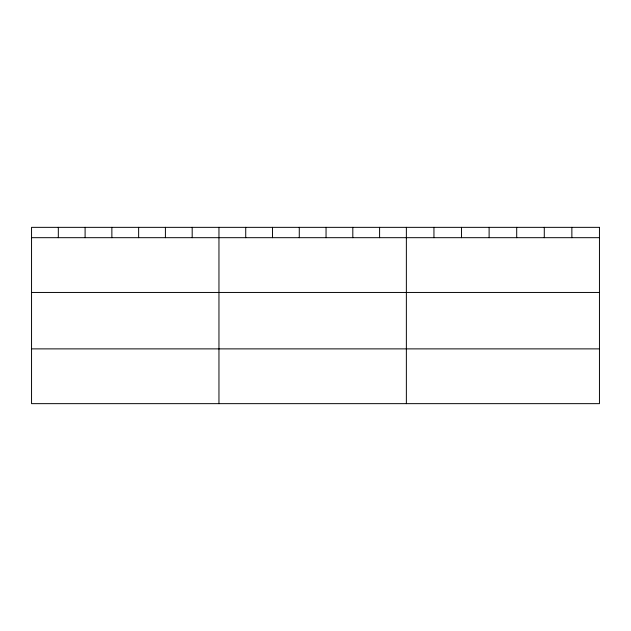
<?xml version="1.0" encoding="UTF-8"?>
<svg xmlns="http://www.w3.org/2000/svg" width="631" height="631" viewBox="0 0 631 631"><rect width="100%" height="100%" fill="white"/><g stroke="black" fill="none" stroke-linecap="round" stroke-linejoin="round"><path stroke-width="0.95" d="M31.55 237.682L599.45 237.682M31.55 292.453L599.45 292.453M31.55 348.88L599.45 348.88M571.867 227.349L571.867 237.682M544.285 227.349L544.285 237.682M516.702 227.349L516.702 237.682M489.112 227.349L489.112 237.682M461.529 227.349L461.529 237.682M433.947 227.349L433.947 237.682M406.364 227.349L406.364 403.651M379.594 227.349L379.594 237.682M352.816 227.349L352.816 237.682M326.046 227.349L326.046 237.682M299.275 227.349L299.275 237.682M272.505 227.349L272.505 237.682M245.727 227.349L245.727 237.682M218.957 227.349L218.957 403.651M192.187 227.349L192.187 237.682M165.409 227.349L165.409 237.682M138.639 227.349L138.639 237.682M111.868 227.349L111.868 237.682M85.098 227.349L85.098 237.682M58.32 227.349L58.32 237.682M599.45 227.349L31.55 227.349L31.55 403.651L599.45 403.651L599.45 227.349"/></g></svg>
